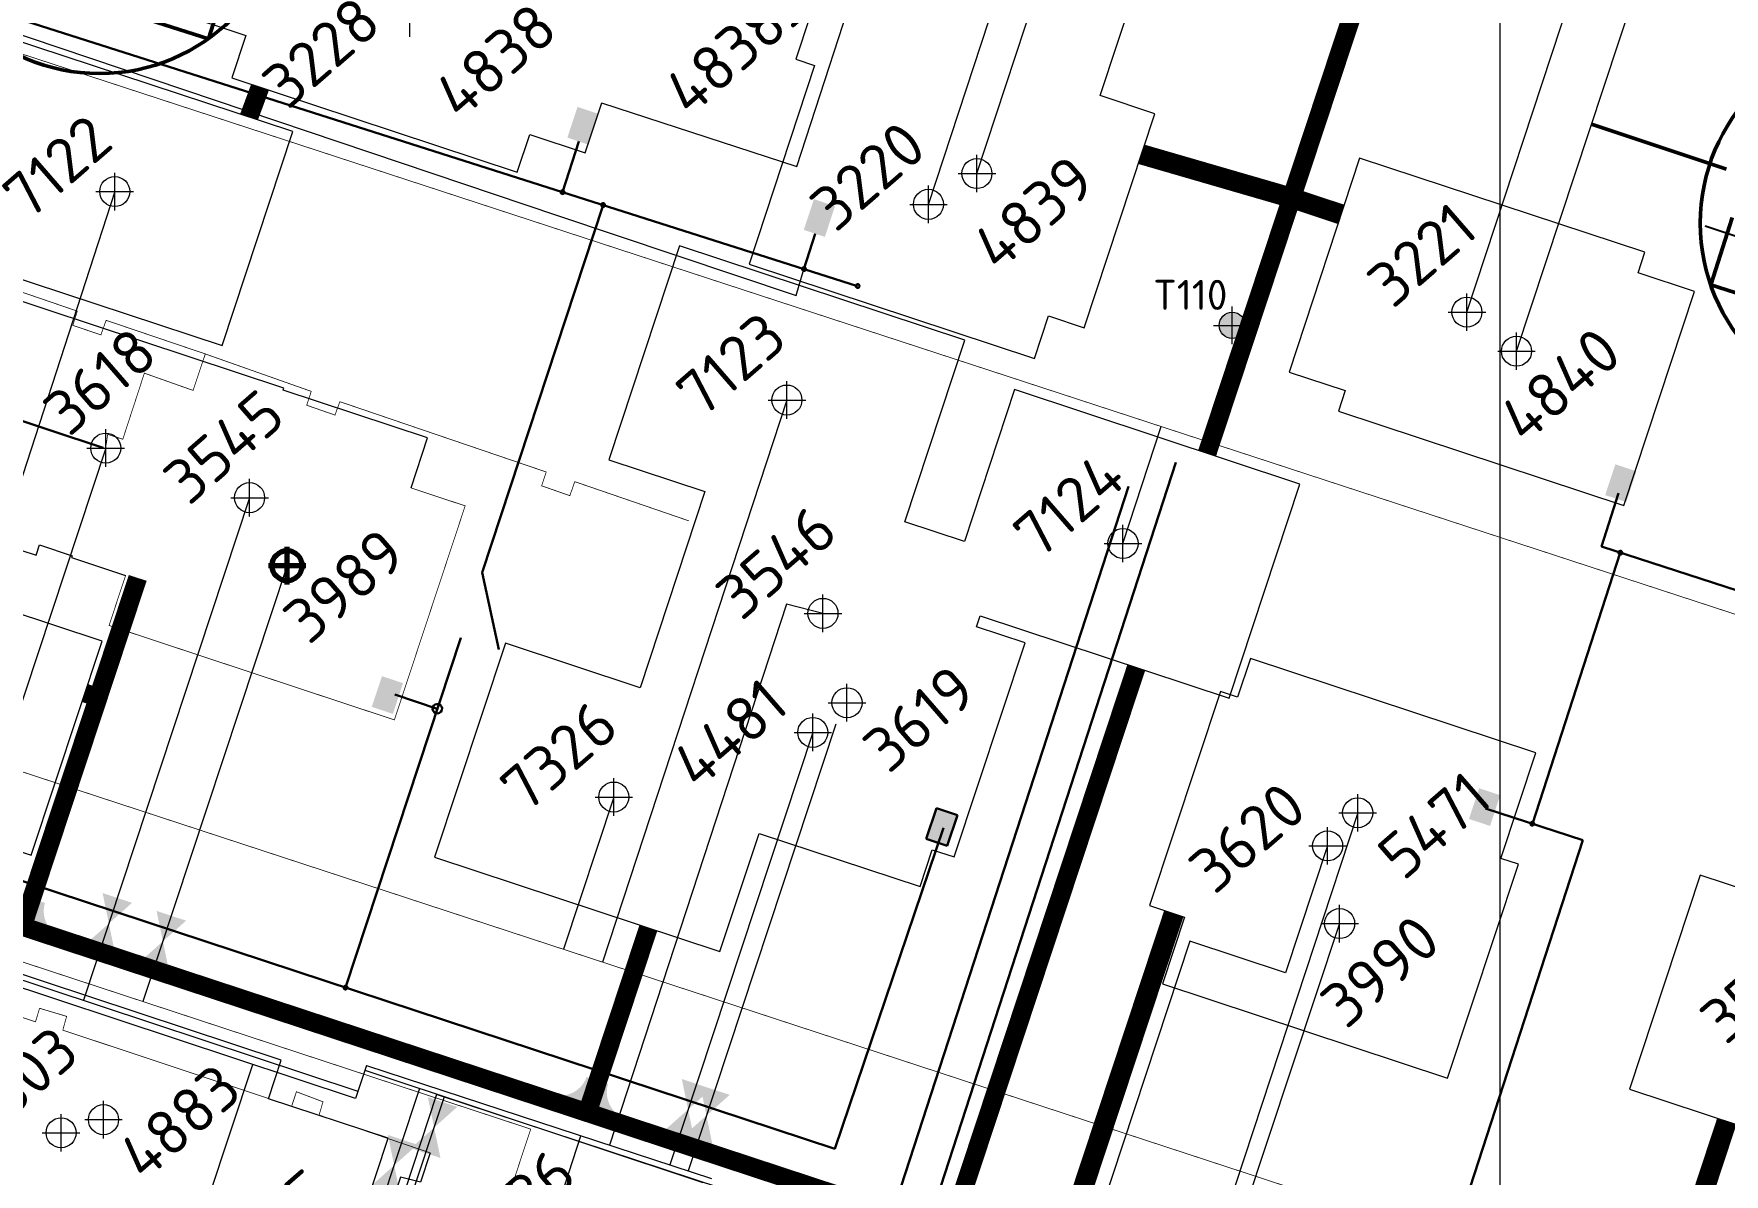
# Model space of a CAD drawing. Header units: millimetres. Extents: x 519 to 9564855, y -810 to 5021775.
# Drawn here: x 9542609.5 to 9543059.7, y 4997328.6 to 4997632.2 of the extents above; entities that cross this region are included whole.
import ezdxf

# ---------------------------------------------------------------- set-up
doc = ezdxf.new("R2010")
doc.units = ezdxf.units.MM
doc.header["$LTSCALE"] = 2
doc.header["$MEASUREMENT"] = 0
doc.header["$PDMODE"] = 2
doc.header["$PDSIZE"] = 5
doc.linetypes.add('92051501$0$DASHED', pattern=[0.75, 0.5, -0.25])
for name, color, linetype in [('0_ANNOT_Dimensions', 7, 'Continuous'), ('164 скв. на 2011 год (измененные)', 121, 'Continuous'), ('2003-2004 Supplemental wells', 7, 'Continuous'), ('42 доп. скв. на 2009 год', 96, 'Continuous'), ('Existing roads', 41, 'Continuous'), ('GRID_PULKOVO', 7, 'Continuous'), ('new 100 wells', 131, 'Continuous'), ('OilColl&Flowlines', 3, 'Continuous'), ('Stage 12 wells.Text&Frame', 52, 'Continuous'), ('stage 7.frame', 7, 'Continuous'), ('Stage8 wlls text', 7, 'Continuous'), ('Скважины  2018 года', 7, 'Continuous'), ('Скважины 2019г.', 241, 'Continuous'), ('Скважины на 2020 год', 140, 'Continuous'), ('Скважины на 2021 год', 7, 'Continuous'), ('Скважины на 2025 год _ОСМОТР', 5, 'Continuous')]:
    doc.layers.add(name, color=color, linetype=linetype)
for name, color, linetype, lineweight in [('200 скв. на 2010 год', 61, 'Continuous', 0), ('WELLS(drilled after 2000y)', 6, 'Continuous', 40), ('неф.коллектор', 94, 'g5_122_n', 30), ('Скважины на 2026', 222, 'Continuous', 50), ('Скважины на 2027 год', 20, 'Continuous', 50), ('Электро', 1, 'Continuous', 30), ('Электроснаб', 1, 'Continuous', 18), ('Электроснабжене', 1, 'Continuous', 18)]:
    doc.layers.add(name, color=color, linetype=linetype, lineweight=lineweight)
doc.styles.add('Elect', font='isocpeur.ttf')
doc.styles.add('GeoApp', font='', dxfattribs={"height": 1})
doc.styles.get("Standard").update_dxf_attribs({"font": 'isocpeur.ttf', "width": 0.5})
doc.styles.get('GeoApp').set_extended_font_data('D431', italic=True)
doc.linetypes.add('g5_122_n', pattern='A,1,-1,1.5,-0.3,["Н",GeoApp,S=1,R=0,X=0,Y=-0.5],-1.5,1.5,-1,4,-1,4,-1,3', length=20.8)
doc.dimstyles.new('ISO-25', dxfattribs={"dimtxt": 15, "dimasz": 10, "dimexe": 5, "dimexo": 5, "dimgap": 5, "dimtad": 1, "dimtxsty": 'Standard', "dimblk": 'OBLIQUE', "dimcen": 50, "dimadec": 0, "dimazin": 0, "dimtfac": 1, "dimtmove": 0, "dimatfit": 3, "dimfxl": 0, "dimarcsym": 0})

# ---------------------------------------------------------------- blocks, each defined once
blk = doc.blocks.new('_Oblique')
at = {"color": 0, "linetype": 'ByBlock', "lineweight": -2}
blk.add_line((-0.5, -0.5), (0.5, 0.5), dxfattribs=at)
blk = doc.blocks.new('*D105')
at = {"layer": '0_ANNOT_Dimensions', "color": 0, "lineweight": -2, "transparency": 16777216}
for p, q in [((9543086.73, 4997570.26), (9543054.6, 4997580.99)), ((9543090.27, 4997580.87), (9543085.15, 4997565.52)), ((9543101.75, 4997577.04), (9543096.62, 4997561.69)), ((9543098.2, 4997566.43), (9543086.73, 4997570.26))]:
    blk.add_line(p, q, dxfattribs=at)
at = {"layer": 'DEFPOINTS', "color": 0, "lineweight": 50, "transparency": 16777216}
for p in [(9543091.86, 4997585.61), (9543103.33, 4997581.78), (9543086.73, 4997570.26)]:
    blk.add_point(p, dxfattribs=at)
at = {"layer": '0_ANNOT_Dimensions', "color": 0, "lineweight": -2, "transparency": 16777216, "xscale": 10, "yscale": 10, "zscale": 10}
for p, rotation in [((9543086.73, 4997570.26), 161.5390420364302), ((9543098.2, 4997566.43), 341.5390420364301)]:
    blk.add_blockref('_Oblique', p, dxfattribs=dict(at, rotation=rotation))
at = {"layer": '0_ANNOT_Dimensions', "color": 0, "lineweight": 50, "transparency": 16777216, "insert": (9543070.36, 4997590.48), "char_height": 15, "attachment_point": 5, "rotation": 341.539, "bg_fill": 3, "box_fill_scale": 1.25, "bg_fill_color": 256, "bg_fill_true_color": 13158600, "bg_fill_transparency": 0}
blk.add_mtext('12,1', dxfattribs=at)

msp = doc.modelspace()

# ---------------------------------------------------------------- hatches: boundary and pattern name
at = {"layer": '2003-2004 Supplemental wells', "lineweight": 0, "ltscale": 5}
h = msp.add_hatch(color=1, dxfattribs=at)
edge = h.paths.add_edge_path()
edge.add_arc((9542928.7, 4997554.58), 3.5, 0, 360)
at = {"layer": 'Existing roads', "lineweight": 0}
for points in [[(9542617.32909, 4997391.51965, -0.406846034), (9542612.50759, 4997400.81569), (9542606.80679, 4997402.70198, -0.406846034), (9542597.39213, 4997398.11643)], [(9542767.27911, 4997343.27875, -0.406846034), (9542762.45761, 4997352.57479), (9542756.75681, 4997354.46108, -0.406846034), (9542747.34215, 4997349.87553)]]:
    msp.add_hatch(color=256, dxfattribs=at).paths.add_polyline_path(points)
at = {"layer": 'Электро'}
for points in [[(9542751.62734, 4997604.55365), (9542757.23957, 4997602.69667), (9542759.9468, 4997610.87852), (9542754.33457, 4997612.73551)], [(9542814.58947, 4997579.99409), (9542820.2017, 4997578.13711), (9542822.90893, 4997586.31896), (9542817.29669, 4997588.17595)], [(9543028.02168, 4997509.39408), (9543033.63392, 4997507.5371), (9543036.34114, 4997515.71896), (9543030.72891, 4997517.57594)], [(9542699.55199, 4997452.99641), (9542705.16423, 4997451.13943), (9542707.87146, 4997459.32129), (9542702.25922, 4997461.17827)], [(9542855.51036, 4997424.19151), (9542849.89813, 4997426.0485), (9542847.1909, 4997417.86664), (9542852.80314, 4997416.00965)]]:
    msp.add_hatch(color=256, dxfattribs=at).paths.add_polyline_path(points)
at = {"layer": 'Электро', "ltscale": 25}
msp.add_hatch(color=256, dxfattribs=at).paths.add_polyline_path([(9542991.74355, 4997423.1636), (9542997.35578, 4997421.30661), (9543000.06301, 4997429.48847), (9542994.45077, 4997431.34546)])
at = {"layer": 'Электроснаб', "linetype": '92051501$0$DASHED', "lineweight": 0}
for points in [[(9542751.62734, 4997604.55365), (9542757.23957, 4997602.69667), (9542759.9468, 4997610.87852), (9542754.33457, 4997612.73551)], [(9542814.58947, 4997579.99409), (9542820.2017, 4997578.13711), (9542822.90893, 4997586.31896), (9542817.29669, 4997588.17595)], [(9543028.02168, 4997509.39408), (9543033.63392, 4997507.5371), (9543036.34114, 4997515.71896), (9543030.72891, 4997517.57594)], [(9542699.55199, 4997452.99641), (9542705.16423, 4997451.13943), (9542707.87146, 4997459.32129), (9542702.25922, 4997461.17827)], [(9542855.51036, 4997424.19151), (9542849.89813, 4997426.0485), (9542847.1909, 4997417.86664), (9542852.80314, 4997416.00965)]]:
    msp.add_hatch(color=1, dxfattribs=at).paths.add_polyline_path(points)
at = {"layer": 'Электроснаб', "linetype": '92051501$0$DASHED', "lineweight": 0, "ltscale": 25}
msp.add_hatch(color=1, dxfattribs=at).paths.add_polyline_path([(9542991.74355, 4997423.1636), (9542997.35578, 4997421.30661), (9543000.06301, 4997429.48847), (9542994.45077, 4997431.34546)])
at = {"layer": 'Электроснабжене', "linetype": '92051501$0$DASHED', "lineweight": 0}
for points in [[(9542751.62734, 4997604.55365), (9542757.23957, 4997602.69667), (9542759.9468, 4997610.87852), (9542754.33457, 4997612.73551)], [(9542814.58947, 4997579.99409), (9542820.2017, 4997578.13711), (9542822.90893, 4997586.31896), (9542817.29669, 4997588.17595)], [(9543028.02168, 4997509.39408), (9543033.63392, 4997507.5371), (9543036.34114, 4997515.71896), (9543030.72891, 4997517.57594)], [(9542699.55199, 4997452.99641), (9542705.16423, 4997451.13943), (9542707.87146, 4997459.32129), (9542702.25922, 4997461.17827)], [(9542855.51036, 4997424.19151), (9542849.89813, 4997426.0485), (9542847.1909, 4997417.86664), (9542852.80314, 4997416.00965)]]:
    msp.add_hatch(color=1, dxfattribs=at).paths.add_polyline_path(points)
at = {"layer": 'Электроснабжене', "linetype": '92051501$0$DASHED', "lineweight": 0, "ltscale": 25}
msp.add_hatch(color=1, dxfattribs=at).paths.add_polyline_path([(9542991.74355, 4997423.1636), (9542997.35578, 4997421.30661), (9543000.06301, 4997429.48847), (9542994.45077, 4997431.34546)])

# ---------------------------------------------------------------- linework, layer by layer
at = {"color": 1, "linetype": 'ByBlock', "lineweight": 0, "ltscale": 80}
for p, q in [((9542321.05625, 4997728.06518), (9542748.71131, 4997583.88486)), ((9542748.71131, 4997583.88486), (9542812.59774, 4997562.56018)), ((9542812.59774, 4997562.56018), (9542814.63811, 4997569.57002))]:
    msp.add_line(p, q, dxfattribs=at)
at = {"color": 6, "lineweight": 0}
msp.add_lwpolyline([(9542715.111, 4997334.24), (9542712.484, 4997326.413), (9542707.235, 4997327.82), (9542698.42, 4997301.362), (9542695.659, 4997302.119), (9542694.897, 4997299.335), (9542697.435, 4997298.286), (9542687.607, 4997267.856), (9542684.809, 4997268.598), (9542683.947, 4997266.065), (9542686.59, 4997265.038), (9542676.80833, 4997234.34371), (9542673.977, 4997235.246), (9542673.355, 4997233.049), (9542675.87, 4997232.158), (9542666.853, 4997203.425), (9542668.209, 4997202.712), (9542666.088, 4997196.791), (9542661.473, 4997198.294)], dxfattribs=at)
at = {"layer": '164 скв. на 2011 год (измененные)', "color": 0, "linetype": 'ByBlock', "lineweight": 0}
msp.add_lwpolyline([(9542666.01784, 4997631.7681), (9542662.28202, 4997620.47759), (9542738.26255, 4997595.33701), (9542741.59944, 4997605.42186)], dxfattribs=at)
msp.add_point((9542709.7, 4997636.4), dxfattribs=at)
at = {"layer": '200 скв. на 2010 год', "color": 0, "linetype": 'ByBlock', "lineweight": 0}
msp.add_lwpolyline([(9543000.23643, 4997412.67145), (9543009.51798, 4997440.72241), (9542933.53745, 4997465.86299), (9542930.12359, 4997455.54552)], dxfattribs=at)
msp.add_circle((9542962.1, 4997424.8), 4, dxfattribs=at)
msp.add_point((9542962.1, 4997424.8), dxfattribs=at)
at = {"layer": '2003-2004 Supplemental wells', "color": 0, "lineweight": 0, "ltscale": 5}
msp.add_circle((9542928.7, 4997554.58), 3.5, dxfattribs=at)
msp.add_point((9542928.7, 4997554.58), dxfattribs=at)
at = {"layer": '42 доп. скв. на 2009 год', "color": 0, "linetype": 'ByBlock', "lineweight": 0}
msp.add_lwpolyline([(9542802.68153, 4997419.32556), (9542845.56255, 4997405.13701), (9542848.81655, 4997414.97135)], dxfattribs=at)
for centre in [(9542817, 4997446.2), (9542616.8, 4997339.6)]:
    msp.add_circle(centre, 4, dxfattribs=at)
for p in [(9542817, 4997446.2), (9542616.8, 4997339.6)]:
    msp.add_point(p, dxfattribs=at)
at = {"layer": 'Existing roads', "color": 3, "linetype": 'ByBlock', "lineweight": 0, "ltscale": 80}
for p, q in [((9542860.7, 4997595), (9542894.96268, 4997699.38808, 0)), ((9543004.4, 4997547.7), (9543040.93921, 4997658.13698, 0))]:
    msp.add_line(p, q, dxfattribs=at)
at = {"layer": 'Existing roads', "lineweight": 0}
msp.add_line((9542116.83, 4997555.89), (9543666.82, 4997045.14), dxfattribs=at)
at = {"layer": 'Existing roads', "lineweight": 0, "flags": 128}
for points, const_width in [([(9542922.00189, 4997520.50052), (9543006.8424, 4997776.9362)], 5), ([(9542944.50535, 4997588.51726), (9542904.54108, 4997600.11221)], 5.4), ([(9542957.66592, 4997584.1353), (9542944.50535, 4997588.51726)], 5.4), ([(9542116.88988, 4997555.89), (9542853.50174, 4997313.14322)], 5), ([(9542637.21537, 4997487.33865), (9542606.50942, 4997394.53831)], 5), ([(9542853.40885, 4997313.17383), (9542903.14834, 4997463.5145)], 5), ([(9542773.21048, 4997394.141), (9542756.93903, 4997344.96498)], 5)]:
    msp.add_lwpolyline(points, dxfattribs=dict(at, const_width=const_width))
at = {"layer": 'Existing roads', "color": 8, "lineweight": 0, "const_width": 5, "flags": 128}
for points in [[(9542666.83758, 4997610.0057), (9542669.79193, 4997617.9927)], [(9542623.12564, 4997456.68091), (9542627.17376, 4997455.38363)]]:
    msp.add_lwpolyline(points, dxfattribs=at)
at = {"layer": 'Existing roads', "lineweight": 0, "const_width": 5.4, "elevation": 0.00005, "flags": 128}
for points in [[(9542913.11885, 4997397.91468), (9542881.966, 4997303.76372)], [(9543060.41484, 4997342.69523), (9543031.18402, 4997254.08537)]]:
    msp.add_lwpolyline(points, dxfattribs=at)
at = {"layer": 'GRID_PULKOVO', "lineweight": 0}
msp.add_line((9543000.00017, 5010000), (9543000.00017, 4991999.97358), dxfattribs=at)
at = {"layer": 'new 100 wells', "color": 0, "linetype": 'ByBlock', "lineweight": 0}
for points in [[(9542675.96074, 4997537.34721), (9542676.11798, 4997537.82241), (9542600.13745, 4997562.96299), (9542599.30332, 4997560.44204)], [(9542611.06969, 4997496.1214), (9542619.73926, 4997493.25279)]]:
    msp.add_lwpolyline(points, dxfattribs=at)
msp.add_circle((9542628.7, 4997521.9), 4, dxfattribs=at)
at = {"layer": 'new 100 wells', "color": 0, "linetype": 'ByBlock', "lineweight": 0, "ltscale": 80}
msp.add_point((9542628.7, 4997521.9), dxfattribs=at)
at = {"layer": 'OilColl&Flowlines', "lineweight": 0}
for p, q in [((9542695.19707, 4997348.73558, 0), (9540718.01393, 4998002.8832)), ((9542628.7, 4997521.9), (9542584.27089, 4997387.62518)), ((9542209.11018, 4997511.75906), (9542695.84349, 4997350.70783)), ((9542667, 4997508.7), (9542622.7697, 4997374.88662)), ((9542677, 4997490.6), (9542638.60753, 4997374.54134)), ((9542764, 4997429), (9542750.58871, 4997388.45829)), ((9542962.1, 4997424.8), (9542915.34524, 4997282.65744)), ((9542954.1, 4997416), (9542942.90014, 4997382.15149)), ((9542957.3, 4997395.3), (9542919.36836, 4997281.34952)), ((9542917.41712, 4997390.58336), (9542884.99403, 4997292.52463, 0)), ((9542942.90014, 4997382.15149), (9542917.41712, 4997390.58336)), ((9542671.58769, 4997228.40063), (9542712.30212, 4997351.44885))]:
    msp.add_line(p, q, dxfattribs=at)
at = {"layer": 'OilColl&Flowlines', "lineweight": 0, "ltscale": 50}
msp.add_line((9542899.6, 4997496.5), (9542909.78191, 4997527.64078), dxfattribs=at)
at = {"layer": 'OilColl&Flowlines', "linetype": 'ByBlock', "lineweight": 0}
for p, q in [((9542823.14824, 4997448.37037), (9542783.79301, 4997329.42993)), ((9542817, 4997446.2), (9542778.89389, 4997331.03471)), ((9542698.1, 4997357.5), (9542695.19707, 4997348.73558, 0)), ((9542698.1, 4997357.5), (9542789.99, 4997327.4)), ((9542697.7, 4997356.3), (9542787.7, 4997326.4))]:
    msp.add_line(p, q, dxfattribs=at)
at = {"layer": 'OilColl&Flowlines', "linetype": 'ByBlock', "lineweight": 0, "ltscale": 80}
msp.add_line((9542677.11879, 4997223.50687), (9542718.89617, 4997349.25817), dxfattribs=at)
at = {"layer": 'OilColl&Flowlines', "linetype": 'ByBlock', "lineweight": 0, "ltscale": 200, "const_width": 0.2}
msp.add_lwpolyline([(9542282.73511, 4997404.97693), (9542415.75477, 4997361.93436), (9542441.21901, 4997439.71558), (9542528.41702, 4997410.76073), (9542581.47802, 4997393.32576), (9542741.87097, 4997340.58789), (9542720.78303, 4997276.82783), (9542791.66302, 4997254.30651)], dxfattribs=at)
at = {"layer": 'OilColl&Flowlines', "lineweight": 0}
for points in [[(9542635.71416, 4997400.83483), (9542629.53413, 4997395.33027), (9542627.85705, 4997403.43461)], [(9542650.09764, 4997396.07675), (9542643.91762, 4997390.57218), (9542642.24053, 4997398.67652)], [(9542631.21122, 4997387.22593), (9542623.35411, 4997389.8257), (9542629.53413, 4997395.33027)], [(9542645.5947, 4997382.46784), (9542637.73759, 4997385.06761), (9542643.91762, 4997390.57218)], [(9542789.9636, 4997351.31701), (9542783.78358, 4997345.81245), (9542782.1065, 4997353.91679)], [(9542722.33148, 4997346.50104), (9542716.15145, 4997340.99648), (9542714.47437, 4997349.10082)], [(9542794.85787, 4997349.69759), (9542788.67785, 4997344.19302), (9542787.00077, 4997352.29736)], [(9542785.46066, 4997337.70811), (9542777.60355, 4997340.30788), (9542783.78358, 4997345.81245)], [(9542790.35493, 4997336.08868), (9542782.49782, 4997338.68846), (9542788.67785, 4997344.19302)], [(9542711.69404, 4997336.43822), (9542705.51401, 4997330.93366), (9542703.83693, 4997339.038)], [(9542717.82853, 4997332.89214), (9542709.97143, 4997335.49191), (9542716.15145, 4997340.99648)], [(9542707.1911, 4997322.82932), (9542699.33399, 4997325.42909), (9542705.51401, 4997330.93366)]]:
    msp.add_solid(points, dxfattribs=at)
at = {"layer": 'Stage 12 wells.Text&Frame', "color": 0, "linetype": 'ByBlock', "lineweight": 0}
for points in [[(9542741.59944, 4997605.42186), (9542756.36255, 4997600.53701), (9542760.76793, 4997613.80469)], [(9542879.7236, 4997557.09328), (9542889.26255, 4997553.93701), (9542908.11798, 4997610.92241), (9542893.55785, 4997615.74009)], [(9542958.77671, 4997537.20157), (9542956.98202, 4997531.77759), (9543032.96255, 4997506.63701), (9543051.81798, 4997563.62241), (9543036.77938, 4997568.59841)], [(9542915.94971, 4997397.01108), (9542910.08202, 4997379.27759), (9542986.06255, 4997354.13701), (9543004.91798, 4997411.12241), (9543000.23643, 4997412.67145)], [(9542672.02554, 4997348.66968), (9542675.41798, 4997358.92241), (9542599.43745, 4997384.06299), (9542597.31826, 4997377.65831)]]:
    msp.add_lwpolyline(points, dxfattribs=at)
at = {"layer": 'Stage 12 wells.Text&Frame', "color": 1, "linetype": 'ByBlock', "lineweight": 70, "const_width": 0.2}
msp.add_lwpolyline([(9542633.99321, 4997488.00919), (9542629.58202, 4997474.67759), (9542705.56255, 4997449.53701), (9542724.41798, 4997506.52241), (9542710.0068, 4997511.29081)], dxfattribs=at)
at = {"layer": 'Stage 12 wells.Text&Frame', "color": 0, "linetype": 'ByBlock', "lineweight": 0}
for centre in [(9542860.7, 4997595), (9543004.4, 4997547.7), (9542957.3, 4997395.3), (9542628.1, 4997343.1)]:
    msp.add_circle(centre, 4, dxfattribs=at)
at = {"layer": 'Stage 12 wells.Text&Frame', "color": 1, "linetype": 'ByBlock', "lineweight": 70}
msp.add_circle((9542677, 4997490.6), 4, dxfattribs=at)
at = {"layer": 'Stage 12 wells.Text&Frame', "color": 0, "linetype": 'ByBlock', "lineweight": 0}
for p in [(9542860.7, 4997595), (9542957.3, 4997395.3), (9542628.1, 4997343.1)]:
    msp.add_point(p, dxfattribs=at)
at = {"layer": 'Stage 12 wells.Text&Frame', "color": 0, "linetype": 'ByBlock', "lineweight": 0, "ltscale": 80}
msp.add_point((9543004.4, 4997547.7), dxfattribs=at)
at = {"layer": 'Stage 12 wells.Text&Frame', "color": 1, "linetype": 'ByBlock', "lineweight": 70}
msp.add_point((9542677, 4997490.6), dxfattribs=at)
at = {"layer": 'stage 7.frame', "color": 0, "linetype": 'ByBlock', "lineweight": 0}
msp.add_lwpolyline([(9542930.12359, 4997455.54552), (9542925.53745, 4997457.06299), (9542906.68202, 4997400.0776), (9542915.94971, 4997397.01108)], dxfattribs=at)
msp.add_circle((9542954.1, 4997416), 4, dxfattribs=at)
msp.add_point((9542954.1, 4997416), dxfattribs=at)
at = {"layer": 'Stage8 wlls text', "color": 0, "linetype": 'ByBlock', "lineweight": 0}
for points in [[(9542710.00679, 4997511.29081), (9542714.41798, 4997524.62241), (9542675.96075, 4997537.34721)], [(9542619.73925, 4997493.25279), (9542619.58202, 4997492.7776), (9542633.99321, 4997488.0092)]]:
    msp.add_lwpolyline(points, dxfattribs=at)
msp.add_circle((9542667, 4997508.7), 4, dxfattribs=at)
msp.add_point((9542667, 4997508.7), dxfattribs=at)
at = {"layer": 'WELLS(drilled after 2000y)', "color": 6, "lineweight": 0, "const_width": 0.2, "elevation": -23.199}
msp.add_lwpolyline([(9542566.298, 4997577.162), (9542621.12, 4997558.372), (9542619.922, 4997554.577), (9542627.41, 4997552.05), (9542628.795, 4997555.924), (9542655.21061, 4997546.97347), (9542651.953, 4997537.26), (9542638.984, 4997541.85), (9542633.237, 4997524.249), (9542629.214, 4997525.57), (9542628.82283, 4997522.81455), (9542629.214, 4997525.57), (9542633.23919, 4997524.25571), (9542638.984, 4997541.85), (9542651.953, 4997537.26), (9542655.21061, 4997546.97347), (9542683.426, 4997537.009), (9542682.231, 4997533.314), (9542689.742, 4997530.694), (9542691.049, 4997534.258), (9542745.993, 4997515.545), (9542744.783, 4997511.855), (9542752.295, 4997509.233), (9542753.602, 4997512.968), (9542783.993, 4997502.53)], dxfattribs=at)
at = {"layer": 'WELLS(drilled after 2000y)', "color": 0, "linetype": 'ByBlock', "lineweight": 0}
msp.add_lwpolyline([(9542848.81655, 4997414.97135), (9542854.66254, 4997413.03702), (9542873.51798, 4997470.02241), (9542860.62706, 4997474.28778)], dxfattribs=at)
at = {"layer": 'WELLS(drilled after 2000y)', "color": 6, "lineweight": 0, "const_width": 0.2}
msp.add_lwpolyline([(9542712.484, 4997326.413), (9542715.14629, 4997334.22798), (9542685.516, 4997344.322), (9542686.555, 4997347.851), (9542679.488, 4997350.53), (9542678.209, 4997346.678), (9542617.266, 4997366.933), (9542618.286, 4997370.602), (9542611.07443, 4997372.75648), (9542609.994, 4997369.14), (9542551.79008, 4997388.8095)], dxfattribs=at)
at = {"layer": 'WELLS(drilled after 2000y)', "color": 0, "linetype": 'ByBlock', "lineweight": 0}
msp.add_circle((9542826.1, 4997454.1), 4, dxfattribs=at)
msp.add_point((9542826.1, 4997454.1), dxfattribs=at)
at = {"layer": 'неф.коллектор', "color": 3, "linetype": 'ByBlock', "lineweight": 0, "ltscale": 50, "const_width": 0.2}
for points in [[(9543189.50784, 4997436.18053), (9542539.56315, 4997648.6889), (9542517.9406, 4997583.34064), (9542484.92019, 4997594.52616), (9542433.0198, 4997437.67143)], [(9542449.41894, 4997487.19561), (9543438.36366, 4997162.97401)]]:
    msp.add_lwpolyline(points, dxfattribs=at)
at = {"layer": 'Скважины  2018 года', "color": 3, "linetype": 'ByBlock', "lineweight": 0, "ltscale": 50}
for p, q in [((9542847.8, 4997586.8), (9542885.77487, 4997702.42942, 0)), ((9542810.0226, 4997480.36827), (9542762.82974, 4997336.29677)), ((9542819.7, 4997477.9), (9542810.0226, 4997480.36827)), ((9542656.1, 4997322.2), (9542667.87044, 4997357.77655, 0))]:
    msp.add_line(p, q, dxfattribs=at)
at = {"layer": 'Скважины  2018 года', "color": 5, "linetype": 'ByBlock', "lineweight": 0, "ltscale": 50}
msp.add_line((9542991.2, 4997558.1), (9543023.39089, 4997656.00625, 0.14643), dxfattribs=at)
at = {"layer": 'Скважины  2018 года', "color": 3, "lineweight": 0, "ltscale": 50}
msp.add_line((9542631.1, 4997590.2), (9542583.32933, 4997443.29362), dxfattribs=at)
at = {"layer": 'Скважины  2018 года', "color": 3, "linetype": 'ByBlock', "lineweight": 0}
msp.add_line((9542745.4, 4997308.8), (9542755.22317, 4997338.78842), dxfattribs=at)
at = {"layer": 'Скважины  2018 года', "color": 0, "linetype": 'ByBlock', "lineweight": 0}
for points in [[(9542691.78901, 4997686.44828), (9542666.10522, 4997694.91632), (9542647.3178, 4997637.93358), (9542666.01784, 4997631.7681)], [(9542817.48018, 4997623.79746), (9542800.0178, 4997570.83358), (9542875.99478, 4997545.78368), (9542879.7236, 4997557.09328)], [(9542841.53241, 4997502.29028), (9542857.4822, 4997550.66642), (9542781.50522, 4997575.71632), (9542762.7178, 4997518.73358), (9542788.2674, 4997510.30999)], [(9542788.2674, 4997510.30999), (9542770.99186, 4997458.09942)], [(9542857.37151, 4997497.06808), (9542841.53241, 4997502.29028)], [(9542860.62706, 4997474.28778), (9542861.60694, 4997477.2598)], [(9543073.06158, 4997401.70257), (9543053.30522, 4997408.21632), (9543034.5178, 4997351.23358), (9543064.33782, 4997341.4018)], [(9542640.2538, 4997295.94148), (9542640.2538, 4997295.94148), (9542685.09478, 4997281.18368), (9542703.8822, 4997338.16642), (9542672.02554, 4997348.66968)], [(9542791.34725, 4997320.41418), (9542792.7822, 4997324.76642), (9542716.80522, 4997349.81632), (9542698.0178, 4997292.83358), (9542724.51171, 4997284.09844)]]:
    msp.add_lwpolyline(points, dxfattribs=at)
for points in [[(9542583.7178, 4997574.23358), (9542659.69478, 4997549.18368), (9542678.4822, 4997606.16642), (9542602.50522, 4997631.21632)], [(9542532.89664, 4997438.69649), (9542608.84031, 4997413.54576), (9542627.70336, 4997470.50351), (9542551.75969, 4997495.65424)]]:
    msp.add_lwpolyline(points, close=True, dxfattribs=at)
at = {"layer": 'Скважины  2018 года', "linetype": 'ByBlock', "lineweight": 0, "ltscale": 2}
msp.add_lwpolyline([(9543036.77938, 4997568.59841), (9543038.5822, 4997574.06642), (9542962.60522, 4997599.11632), (9542943.8178, 4997542.13358), (9542958.77671, 4997537.20157)], dxfattribs=at)
at = {"layer": 'Скважины  2018 года', "color": 0, "linetype": 'ByBlock', "lineweight": 0}
for centre in [(9542631.1, 4997590.2), (9542847.8, 4997586.8), (9542810.1, 4997534.7), (9542819.7, 4997477.9)]:
    msp.add_circle(centre, 4, dxfattribs=at)
at = {"layer": 'Скважины  2018 года', "linetype": 'ByBlock', "lineweight": 0, "ltscale": 2}
msp.add_circle((9542991.2, 4997558.1), 4, dxfattribs=at)
at = {"layer": 'Скважины  2018 года', "color": 0, "linetype": 'ByBlock', "lineweight": 0}
for p in [(9542847.8, 4997586.8), (9542819.7, 4997477.9)]:
    msp.add_point(p, dxfattribs=at)
at = {"layer": 'Скважины  2018 года', "linetype": 'ByBlock', "lineweight": 0, "ltscale": 50}
msp.add_point((9542991.2, 4997558.1), dxfattribs=at)
at = {"layer": 'Скважины 2019г.', "color": 3, "linetype": 'ByBlock', "lineweight": 0, "ltscale": 50}
msp.add_line((9542810.1, 4997534.7), (9542761.03269, 4997385.03428), dxfattribs=at)
at = {"layer": 'Скважины 2019г.', "color": 0, "linetype": 'ByBlock', "lineweight": 0}
msp.add_lwpolyline([(9542893.55785, 4997615.74009), (9542907.2822, 4997657.36642), (9542831.30522, 4997682.41632), (9542812.5178, 4997625.43358), (9542817.48018, 4997623.79746)], dxfattribs=at)
for p in [(9542631.1, 4997590.2), (9542810.1, 4997534.7)]:
    msp.add_point(p, dxfattribs=at)
at = {"layer": 'Скважины на 2020 год', "color": 0, "linetype": 'ByBlock', "lineweight": 0}
for points in [[(9542861.60694, 4997477.2598), (9542927.86254, 4997455.33702), (9542946.71798, 4997512.32241), (9542870.73745, 4997537.46299), (9542857.37151, 4997497.06808)], [(9542770.99186, 4997458.09942), (9542735.13745, 4997469.96299), (9542716.28202, 4997412.9776), (9542792.26254, 4997387.83702), (9542802.68153, 4997419.32556)]]:
    msp.add_lwpolyline(points, dxfattribs=at)
for centre in [(9542899.6, 4997496.5), (9542764, 4997429)]:
    msp.add_circle(centre, 4, dxfattribs=at)
for p in [(9542899.6, 4997496.5), (9542764, 4997429)]:
    msp.add_point(p, dxfattribs=at)
at = {"layer": 'Скважины на 2021 год', "color": 0, "linetype": 'ByBlock', "lineweight": 0}
msp.add_lwpolyline([(9542553.96189, 4997511.68866), (9542610.17175, 4997493.40762), (9542611.06969, 4997496.1214)], dxfattribs=at)
at = {"layer": 'Скважины на 2025 год _ОСМОТР', "color": 0, "linetype": 'ByBlock', "lineweight": 0}
msp.add_lwpolyline([(9542760.75407, 4997613.80919), (9542812.77175, 4997596.90762), (9542831.31277, 4997653.97102), (9542791.70593, 4997666.84006)], dxfattribs=at)
at = {"layer": 'Скважины на 2026', "color": 1, "lineweight": 50}
msp.add_line((9543024.39444, 4997608.13167), (9543311.64595, 4997512.23626), dxfattribs=at)
at = {"layer": 'Скважины на 2026', "linetype": 'ByBlock', "ltscale": 50}
msp.add_lwpolyline([(9543056.10913, 4997565.34257), (9543132.33178, 4997541.05044), (9543150.55087, 4997598.21743), (9543074.32822, 4997622.50956)], close=True, dxfattribs=at)
msp.add_circle((9543103.33, 4997581.78), 50, dxfattribs=at)
at = {"layer": 'Скважины на 2027 год', "linetype": 'ByBlock', "ltscale": 50}
msp.add_lwpolyline([(9542579.82139, 4997655.20189), (9542656.04404, 4997630.90976), (9542674.26313, 4997688.07675), (9542598.04048, 4997712.36888)], close=True, dxfattribs=at)
msp.add_circle((9542627.04226, 4997671.63932), 50, dxfattribs=at)
at = {"layer": 'Электро'}
for p, q in [((9542828.93133, 4997565.0422), (9542321.31551, 4997726.55817)), ((9542754.65994, 4997603.54923), (9542750.37944, 4997590.03627)), ((9542728.92692, 4997488.7385, 0), (9542761.14367, 4997586.61125)), ((9542817.62207, 4997578.98967), (9542814.63811, 4997569.57002)), ((9542913.64678, 4997518.07549, 47.36082), (9542625.21604, 4996630.37694, 47.36082)), ((9542901.04605, 4997511.65509, 47.36082), (9542618.79565, 4996642.97768, 47.36082)), ((9543026.99787, 4997495.69068), (9543031.58589, 4997509.88238)), ((9543008.63839, 4997421.8678), (9543032.04192, 4997494.05537)), ((9543593.98057, 4997311.87234, 0), (9543026.99787, 4997495.69068)), ((9542723.22444, 4997471.41518, 0), (9542692.56217, 4997378.26559, 0)), ((9542705.68987, 4997456.27541), (9542717.0017, 4997452.51138, 0)), ((9542849.89813, 4997426.0485, 0), (9542847.1909, 4997417.86664, 0)), ((9542855.51036, 4997424.19151, 0), (9542849.89813, 4997426.0485, 0)), ((9542852.80314, 4997416.00965, 0), (9542855.51036, 4997424.19151, 0)), ((9542847.1909, 4997417.86664, 0), (9542852.80314, 4997416.00965, 0))]:
    msp.add_line(p, q, dxfattribs=at)
at = {"layer": 'Электро', "ltscale": 0.7}
for p, q in [((9542184.7772, 4997545.40977, 0), (9542822.8784, 4997335.37027, 0)), ((9542822.86716, 4997335.37416, 0), (9542851.7782, 4997420.83415, 0))]:
    msp.add_line(p, q, dxfattribs=at)
at = {"layer": 'Электро', "ltscale": 2}
msp.add_line((9542590.19188, 4997534.50189, 0), (9542628.00029, 4997521.99043), dxfattribs=at)
at = {"layer": 'Электро', "ltscale": 25}
for p, q in [((9542728.92692, 4997488.7385, 0), (9542733.34302, 4997468.31103, 0)), ((9542996.13333, 4997425.93094), (9543022.03769, 4997417.51411)), ((9542978.66628, 4997284.03063), (9543022.03769, 4997417.51411))]:
    msp.add_line(p, q, dxfattribs=at)
at = {"layer": 'Электро'}
for centre, radius, start, end in [((9542750.37944, 4997590.03627), 0.5, 162.0000001, 342.0000001), ((9542750.37944, 4997590.03627), 0.5, 162.0000001, 342.0000001), ((9542750.37944, 4997590.03627), 0.5, 162.0000001, 342.0000001), ((9542750.37944, 4997590.03627), 0.5, 342.0000001, 162.0000001), ((9542750.37944, 4997590.03627), 0.5, 342.0000001, 162.0000001), ((9542750.37944, 4997590.03627), 0.5, 342.0000001, 162.0000001), ((9542761.14367, 4997586.61125), 0.5, 162.0000001, 342.0000001), ((9542761.14367, 4997586.61125), 0.5, 162.0000001, 342.0000001), ((9542761.14367, 4997586.61125), 0.5, 162.0000001, 342.0000001), ((9542761.14367, 4997586.61125), 0.5, 342.0000001, 162.0000001), ((9542761.14367, 4997586.61125), 0.5, 342.0000001, 162.0000001), ((9542761.14367, 4997586.61125), 0.5, 342.0000001, 162.0000001), ((9542814.63811, 4997569.57002), 0.5, 162.0000001, 342.0000001), ((9542814.63811, 4997569.57002), 0.5, 162.0000001, 342.0000001), ((9542814.63811, 4997569.57002), 0.5, 162.0000001, 342.0000001), ((9542814.63811, 4997569.57002), 0.5, 342.0000001, 162.0000001), ((9542814.63811, 4997569.57002), 0.5, 342.0000001, 162.0000001), ((9542814.63811, 4997569.57002), 0.5, 342.0000001, 162.0000001), ((9542828.93133, 4997565.0422), 0.5, 162.0000001, 342.0000001), ((9542828.93133, 4997565.0422), 0.5, 162.0000001, 342.0000001), ((9542828.93133, 4997565.0422), 0.5, 162.0000001, 342.0000001), ((9542828.93133, 4997565.0422), 0.5, 342.0000001, 162.0000001), ((9542828.93133, 4997565.0422), 0.5, 342.0000001, 162.0000001), ((9542828.93133, 4997565.0422), 0.5, 342.0000001, 162.0000001), ((9543032.04192, 4997494.05537), 0.5, 162.0000001, 342.0000001), ((9543032.04192, 4997494.05537), 0.5, 162.0000001, 342.0000001), ((9543032.04192, 4997494.05537), 0.5, 162.0000001, 342.0000001), ((9543032.04192, 4997494.05537), 0.5, 342.0000001, 162.0000001), ((9543032.04192, 4997494.05537), 0.5, 342.0000001, 162.0000001), ((9543032.04192, 4997494.05537), 0.5, 342.0000001, 162.0000001), ((9542717.0017, 4997452.51138, 0), 1.25, 162, 342), ((9542717.0017, 4997452.51138, 0), 1.25, 342, 162), ((9543008.59169, 4997421.88298), 0.5, 162, 342), ((9543008.59169, 4997421.88298), 0.5, 162, 342), ((9543008.59169, 4997421.88298), 0.5, 162, 342), ((9543008.59169, 4997421.88298), 0.5, 342, 162), ((9543008.59169, 4997421.88298), 0.5, 342, 162), ((9543008.59169, 4997421.88298), 0.5, 342, 162), ((9542692.56217, 4997378.26559, 0), 0.5, 162.0000001, 342.0000001), ((9542692.56217, 4997378.26559, 0), 0.5, 162.0000001, 342.0000001), ((9542692.56217, 4997378.26559, 0), 0.5, 162.0000001, 342.0000001), ((9542692.56217, 4997378.26559, 0), 0.5, 342.0000001, 162.0000001), ((9542692.56217, 4997378.26559, 0), 0.5, 342.0000001, 162.0000001), ((9542692.56217, 4997378.26559, 0), 0.5, 342.0000001, 162.0000001)]:
    msp.add_arc(centre, radius, start, end, dxfattribs=at)
at = {"layer": 'Электроснаб', "color": 1, "linetype": '92051501$0$DASHED', "lineweight": 0}
for p, q in [((9542828.93133, 4997565.0422), (9542321.31551, 4997726.55817)), ((9542754.65994, 4997603.54923), (9542750.37944, 4997590.03627)), ((9542728.92692, 4997488.7385, 0), (9542761.14367, 4997586.61125)), ((9542817.62207, 4997578.98967), (9542814.63811, 4997569.57002)), ((9542913.64678, 4997518.07549, 47.36082), (9542625.21604, 4996630.37694, 47.36082)), ((9542901.04605, 4997511.65509, 47.36082), (9542618.79565, 4996642.97768, 47.36082)), ((9543026.99787, 4997495.69068), (9543031.58589, 4997509.88238)), ((9543008.63839, 4997421.8678), (9543032.04192, 4997494.05537)), ((9543593.98057, 4997311.87234, 0), (9543026.99787, 4997495.69068)), ((9542723.22444, 4997471.41518, 0), (9542692.56217, 4997378.26559, 0)), ((9542705.68987, 4997456.27541), (9542717.0017, 4997452.51138, 0)), ((9542849.89813, 4997426.0485, 0), (9542847.1909, 4997417.86664, 0)), ((9542855.51036, 4997424.19151, 0), (9542849.89813, 4997426.0485, 0)), ((9542852.80314, 4997416.00965, 0), (9542855.51036, 4997424.19151, 0)), ((9542847.1909, 4997417.86664, 0), (9542852.80314, 4997416.00965, 0))]:
    msp.add_line(p, q, dxfattribs=at)
at = {"layer": 'Электроснаб', "color": 1, "linetype": '92051501$0$DASHED', "lineweight": 0, "ltscale": 0.7}
for p, q in [((9542184.7772, 4997545.40977, 0), (9542822.8784, 4997335.37027, 0)), ((9542822.86716, 4997335.37416, 0), (9542851.7782, 4997420.83415, 0))]:
    msp.add_line(p, q, dxfattribs=at)
at = {"layer": 'Электроснаб', "color": 1, "linetype": '92051501$0$DASHED', "lineweight": 0, "ltscale": 2}
msp.add_line((9542590.19188, 4997534.50189, 0), (9542628.00029, 4997521.99043), dxfattribs=at)
at = {"layer": 'Электроснаб', "color": 1, "linetype": '92051501$0$DASHED', "lineweight": 0, "ltscale": 25}
for p, q in [((9542728.92692, 4997488.7385, 0), (9542733.34302, 4997468.31103, 0)), ((9542996.13333, 4997425.93094), (9543022.03769, 4997417.51411)), ((9542978.66628, 4997284.03063), (9543022.03769, 4997417.51411))]:
    msp.add_line(p, q, dxfattribs=at)
at = {"layer": 'Электроснаб', "color": 1, "linetype": '92051501$0$DASHED', "lineweight": 0}
for centre, radius, start, end in [((9542750.37944, 4997590.03627), 0.5, 162.0000001, 342.0000001), ((9542750.37944, 4997590.03627), 0.5, 162.0000001, 342.0000001), ((9542750.37944, 4997590.03627), 0.5, 162.0000001, 342.0000001), ((9542750.37944, 4997590.03627), 0.5, 342.0000001, 162.0000001), ((9542750.37944, 4997590.03627), 0.5, 342.0000001, 162.0000001), ((9542750.37944, 4997590.03627), 0.5, 342.0000001, 162.0000001), ((9542761.14367, 4997586.61125), 0.5, 162.0000001, 342.0000001), ((9542761.14367, 4997586.61125), 0.5, 162.0000001, 342.0000001), ((9542761.14367, 4997586.61125), 0.5, 162.0000001, 342.0000001), ((9542761.14367, 4997586.61125), 0.5, 342.0000001, 162.0000001), ((9542761.14367, 4997586.61125), 0.5, 342.0000001, 162.0000001), ((9542761.14367, 4997586.61125), 0.5, 342.0000001, 162.0000001), ((9542814.63811, 4997569.57002), 0.5, 162.0000001, 342.0000001), ((9542814.63811, 4997569.57002), 0.5, 162.0000001, 342.0000001), ((9542814.63811, 4997569.57002), 0.5, 162.0000001, 342.0000001), ((9542814.63811, 4997569.57002), 0.5, 342.0000001, 162.0000001), ((9542814.63811, 4997569.57002), 0.5, 342.0000001, 162.0000001), ((9542814.63811, 4997569.57002), 0.5, 342.0000001, 162.0000001), ((9542828.93133, 4997565.0422), 0.5, 162.0000001, 342.0000001), ((9542828.93133, 4997565.0422), 0.5, 162.0000001, 342.0000001), ((9542828.93133, 4997565.0422), 0.5, 162.0000001, 342.0000001), ((9542828.93133, 4997565.0422), 0.5, 342.0000001, 162.0000001), ((9542828.93133, 4997565.0422), 0.5, 342.0000001, 162.0000001), ((9542828.93133, 4997565.0422), 0.5, 342.0000001, 162.0000001), ((9543032.04192, 4997494.05537), 0.5, 162.0000001, 342.0000001), ((9543032.04192, 4997494.05537), 0.5, 162.0000001, 342.0000001), ((9543032.04192, 4997494.05537), 0.5, 162.0000001, 342.0000001), ((9543032.04192, 4997494.05537), 0.5, 342.0000001, 162.0000001), ((9543032.04192, 4997494.05537), 0.5, 342.0000001, 162.0000001), ((9543032.04192, 4997494.05537), 0.5, 342.0000001, 162.0000001), ((9542717.0017, 4997452.51138, 0), 1.25, 162, 342), ((9542717.0017, 4997452.51138, 0), 1.25, 342, 162), ((9543008.59169, 4997421.88298), 0.5, 162, 342), ((9543008.59169, 4997421.88298), 0.5, 162, 342), ((9543008.59169, 4997421.88298), 0.5, 162, 342), ((9543008.59169, 4997421.88298), 0.5, 342, 162), ((9543008.59169, 4997421.88298), 0.5, 342, 162), ((9543008.59169, 4997421.88298), 0.5, 342, 162), ((9542692.56217, 4997378.26559, 0), 0.5, 162.0000001, 342.0000001), ((9542692.56217, 4997378.26559, 0), 0.5, 162.0000001, 342.0000001), ((9542692.56217, 4997378.26559, 0), 0.5, 162.0000001, 342.0000001), ((9542692.56217, 4997378.26559, 0), 0.5, 342.0000001, 162.0000001), ((9542692.56217, 4997378.26559, 0), 0.5, 342.0000001, 162.0000001), ((9542692.56217, 4997378.26559, 0), 0.5, 342.0000001, 162.0000001)]:
    msp.add_arc(centre, radius, start, end, dxfattribs=at)
at = {"layer": 'Электроснабжене', "color": 1, "linetype": '92051501$0$DASHED', "lineweight": 0}
for p, q in [((9542828.93133, 4997565.0422), (9542321.31551, 4997726.55817)), ((9542754.65994, 4997603.54923), (9542750.37944, 4997590.03627)), ((9542728.92692, 4997488.7385, 0), (9542761.14367, 4997586.61125)), ((9542817.62207, 4997578.98967), (9542814.63811, 4997569.57002)), ((9543026.99787, 4997495.69068), (9543031.58589, 4997509.88238)), ((9543008.63839, 4997421.8678), (9543032.04192, 4997494.05537)), ((9543593.98057, 4997311.87234, 0), (9543026.99787, 4997495.69068)), ((9542723.22444, 4997471.41518, 0), (9542692.56217, 4997378.26559, 0)), ((9542887.12671, 4997468.81577, 47.36082), (9542618.79565, 4996642.97768, 47.36082)), ((9542896.62064, 4997465.6744, 47.36082), (9542625.21604, 4996630.37694, 47.36082)), ((9542705.68987, 4997456.27541), (9542717.0017, 4997452.51138, 0)), ((9542849.89813, 4997426.0485, 0), (9542847.1909, 4997417.86664, 0)), ((9542855.51036, 4997424.19151, 0), (9542849.89813, 4997426.0485, 0)), ((9542852.80314, 4997416.00965, 0), (9542855.51036, 4997424.19151, 0)), ((9542847.1909, 4997417.86664, 0), (9542852.80314, 4997416.00965, 0))]:
    msp.add_line(p, q, dxfattribs=at)
at = {"layer": 'Электроснабжене', "color": 1, "linetype": '92051501$0$DASHED', "lineweight": 0, "ltscale": 0.7}
for p, q in [((9542184.7772, 4997545.40977, 0), (9542822.8784, 4997335.37027, 0)), ((9542822.86716, 4997335.37416, 0), (9542851.7782, 4997420.83415, 0))]:
    msp.add_line(p, q, dxfattribs=at)
at = {"layer": 'Электроснабжене', "color": 1, "linetype": '92051501$0$DASHED', "lineweight": 0, "ltscale": 2}
msp.add_line((9542590.19188, 4997534.50189, 0), (9542628.00029, 4997521.99043), dxfattribs=at)
at = {"layer": 'Электроснабжене', "color": 1, "linetype": '92051501$0$DASHED', "lineweight": 0, "ltscale": 25}
for p, q in [((9542728.92692, 4997488.7385, 0), (9542733.34302, 4997468.31103, 0)), ((9542996.13333, 4997425.93094), (9543022.03769, 4997417.51411)), ((9542978.66628, 4997284.03063), (9543022.03769, 4997417.51411))]:
    msp.add_line(p, q, dxfattribs=at)
at = {"layer": 'Электроснабжене', "color": 1, "linetype": '92051501$0$DASHED', "lineweight": 0}
for centre, radius, start, end in [((9542750.37944, 4997590.03627), 0.5, 162.0000001, 342.0000001), ((9542750.37944, 4997590.03627), 0.5, 162.0000001, 342.0000001), ((9542750.37944, 4997590.03627), 0.5, 162.0000001, 342.0000001), ((9542750.37944, 4997590.03627), 0.5, 342.0000001, 162.0000001), ((9542750.37944, 4997590.03627), 0.5, 342.0000001, 162.0000001), ((9542750.37944, 4997590.03627), 0.5, 342.0000001, 162.0000001), ((9542761.14367, 4997586.61125), 0.5, 162.0000001, 342.0000001), ((9542761.14367, 4997586.61125), 0.5, 162.0000001, 342.0000001), ((9542761.14367, 4997586.61125), 0.5, 162.0000001, 342.0000001), ((9542761.14367, 4997586.61125), 0.5, 342.0000001, 162.0000001), ((9542761.14367, 4997586.61125), 0.5, 342.0000001, 162.0000001), ((9542761.14367, 4997586.61125), 0.5, 342.0000001, 162.0000001), ((9542814.63811, 4997569.57002), 0.5, 162.0000001, 342.0000001), ((9542814.63811, 4997569.57002), 0.5, 162.0000001, 342.0000001), ((9542814.63811, 4997569.57002), 0.5, 162.0000001, 342.0000001), ((9542814.63811, 4997569.57002), 0.5, 342.0000001, 162.0000001), ((9542814.63811, 4997569.57002), 0.5, 342.0000001, 162.0000001), ((9542814.63811, 4997569.57002), 0.5, 342.0000001, 162.0000001), ((9542828.93133, 4997565.0422), 0.5, 162.0000001, 342.0000001), ((9542828.93133, 4997565.0422), 0.5, 162.0000001, 342.0000001), ((9542828.93133, 4997565.0422), 0.5, 162.0000001, 342.0000001), ((9542828.93133, 4997565.0422), 0.5, 342.0000001, 162.0000001), ((9542828.93133, 4997565.0422), 0.5, 342.0000001, 162.0000001), ((9542828.93133, 4997565.0422), 0.5, 342.0000001, 162.0000001), ((9543032.04192, 4997494.05537), 0.5, 162.0000001, 342.0000001), ((9543032.04192, 4997494.05537), 0.5, 162.0000001, 342.0000001), ((9543032.04192, 4997494.05537), 0.5, 162.0000001, 342.0000001), ((9543032.04192, 4997494.05537), 0.5, 342.0000001, 162.0000001), ((9543032.04192, 4997494.05537), 0.5, 342.0000001, 162.0000001), ((9543032.04192, 4997494.05537), 0.5, 342.0000001, 162.0000001), ((9542717.0017, 4997452.51138, 0), 1.25, 162, 342), ((9542717.0017, 4997452.51138, 0), 1.25, 342, 162), ((9543008.59169, 4997421.88298), 0.5, 162, 342), ((9543008.59169, 4997421.88298), 0.5, 162, 342), ((9543008.59169, 4997421.88298), 0.5, 162, 342), ((9543008.59169, 4997421.88298), 0.5, 342, 162), ((9543008.59169, 4997421.88298), 0.5, 342, 162), ((9543008.59169, 4997421.88298), 0.5, 342, 162), ((9542692.56217, 4997378.26559, 0), 0.5, 162.0000001, 342.0000001), ((9542692.56217, 4997378.26559, 0), 0.5, 162.0000001, 342.0000001), ((9542692.56217, 4997378.26559, 0), 0.5, 162.0000001, 342.0000001), ((9542692.56217, 4997378.26559, 0), 0.5, 342.0000001, 162.0000001), ((9542692.56217, 4997378.26559, 0), 0.5, 342.0000001, 162.0000001), ((9542692.56217, 4997378.26559, 0), 0.5, 342.0000001, 162.0000001)]:
    msp.add_arc(centre, radius, start, end, dxfattribs=at)

# ---------------------------------------------------------------- texts
at = {"layer": '164 скв. на 2011 год (измененные)', "color": 0, "linetype": 'ByBlock', "lineweight": 0, "style": 'Elect'}
msp.add_text('3228', height=12, rotation=41, dxfattribs=at).set_placement((9542677.2234, 4997611.68069))
at = {"layer": '200 скв. на 2010 год', "color": 0, "linetype": 'ByBlock', "lineweight": 0, "style": 'Elect'}
msp.add_text('5471', height=12, rotation=41, dxfattribs=at).set_placement((9542974.29253, 4997406.38067))
at = {"layer": '2003-2004 Supplemental wells', "color": 0, "lineweight": 0, "ltscale": 5}
msp.add_text('T110', height=8, dxfattribs=at).set_placement((9542907.63298, 4997558.70659))
at = {"layer": '42 доп. скв. на 2009 год', "color": 0, "linetype": 'ByBlock', "lineweight": 0, "style": 'Elect'}
for s, p in [('4481', (9542786.26383, 4997430.58726)), ('3303', (9542597.06393, 4997337.69351))]:
    msp.add_text(s, height=12, rotation=41, dxfattribs=at).set_placement(p)
at = {"layer": 'new 100 wells', "color": 0, "linetype": 'ByBlock', "lineweight": 0, "style": 'Elect'}
msp.add_text('3618', height=12, rotation=41, dxfattribs=at).set_placement((9542618.95715, 4997524.61662))
at = {"layer": 'Stage 12 wells.Text&Frame', "color": 0, "linetype": 'ByBlock', "lineweight": 0, "style": 'Elect'}
for s, p in [('4838', (9542722.96024, 4997608.84457)), ('4839', (9542866.27333, 4997568.43762)), ('4840', (9543006.5485, 4997522.64567)), ('3990', (9542959.04835, 4997366.87758)), ('4883', (9542638.84324, 4997326.3636))]:
    msp.add_text(s, height=12, rotation=41, dxfattribs=at).set_placement(p)
at = {"layer": 'Stage 12 wells.Text&Frame', "color": 1, "linetype": 'ByBlock', "lineweight": 70, "style": 'Elect'}
msp.add_text('3989', height=12, rotation=41, dxfattribs=at).set_placement((9542682.81698, 4997469.21738))
at = {"layer": 'stage 7.frame', "color": 0, "linetype": 'ByBlock', "lineweight": 0, "style": 'Elect'}
msp.add_text('3620', height=12, rotation=41, dxfattribs=at).set_placement((9542923.99727, 4997402.72034))
at = {"layer": 'Stage8 wlls text', "color": 0, "linetype": 'ByBlock', "lineweight": 0, "style": 'Elect'}
msp.add_text('3545', height=12, rotation=41, dxfattribs=at).set_placement((9542650.88749, 4997506.28406))
at = {"layer": 'WELLS(drilled after 2000y)', "color": 0, "linetype": 'ByBlock', "lineweight": 0, "style": 'Elect'}
msp.add_text('3619', height=12, rotation=41, dxfattribs=at).set_placement((9542837.20708, 4997434.88705))
at = {"layer": 'Скважины  2018 года', "color": 0, "linetype": 'ByBlock', "lineweight": 0, "style": 'Elect'}
for s, p in [('7122', (9542608.1039, 4997582.15628)), ('3220', (9542823.08143, 4997579.00504)), ('7123', (9542787.44801, 4997529.50139)), ('3546', (9542798.04291, 4997475.57724)), ('3547', (9543060.14092, 4997362.65339)), ('5535', (9542663.48302, 4997299.04178))]:
    msp.add_text(s, height=12, rotation=41, dxfattribs=at).set_placement(p)
at = {"layer": 'Скважины  2018 года', "linetype": 'ByBlock', "lineweight": 0, "ltscale": 2, "style": 'Elect'}
msp.add_text('3221', height=12, rotation=41, dxfattribs=at).set_placement((9542971.5022, 4997558.72735))
at = {"layer": 'Скважины  2018 года', "linetype": 'ByBlock', "lineweight": 0, "style": 'Elect'}
msp.add_text('5536', height=12, rotation=41, dxfattribs=at).set_placement((9542728.71648, 4997304.33944))
at = {"layer": 'Скважины на 2020 год', "color": 0, "linetype": 'ByBlock', "lineweight": 0, "style": 'Elect'}
for s, p in [('7124', (9542877.23184, 4997491.87363)), ('7326', (9542740.61147, 4997424.38335))]:
    msp.add_text(s, height=12, rotation=41, dxfattribs=at).set_placement(p)
at = {"layer": 'Скважины на 2025 год _ОСМОТР', "color": 0, "linetype": 'ByBlock', "lineweight": 0, "style": 'Elect'}
msp.add_text('4838J', height=12, rotation=41, dxfattribs=at).set_placement((9542784.17151, 4997609.7851, -22.9908))

# ---------------------------------------------------------------- next in the draw order: dimensions: what is measured, and where the dimension line sits
at = {"layer": '0_ANNOT_Dimensions', "color": 1, "lineweight": 50}
dim = msp.add_aligned_dim(p1=(9543103.33, 4997581.78), p2=(9543091.8563, 4997585.61035), distance=16.18493, dimstyle='ISO-25', override={"dimtfill": 1}, dxfattribs=at)
dim.commit()
dim.dimension.update_dxf_attribs({"geometry": '*D105', "text_midpoint": (9543070.35584, 4997590.48455)})

doc.saveas('drawing.dxf')
